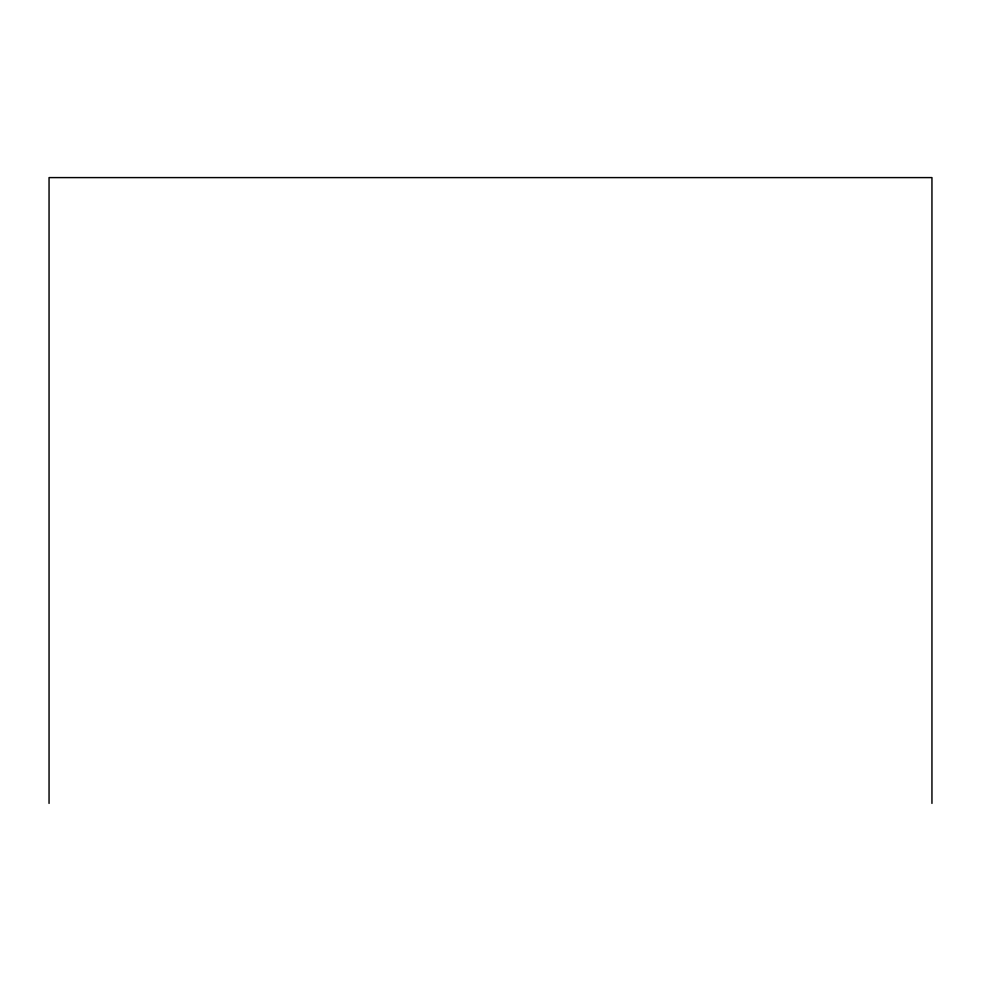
<?xml version="1.0" encoding="UTF-8"?>
<svg xmlns="http://www.w3.org/2000/svg" width="981" height="981" viewBox="0 0 981 981"><rect width="100%" height="100%" fill="white"/><g stroke="black" fill="none" stroke-linecap="round" stroke-linejoin="round"><path stroke-width="1.47" d="M931.95 803.402L931.95 177.598L49.05 177.598L49.05 803.402"/></g></svg>
